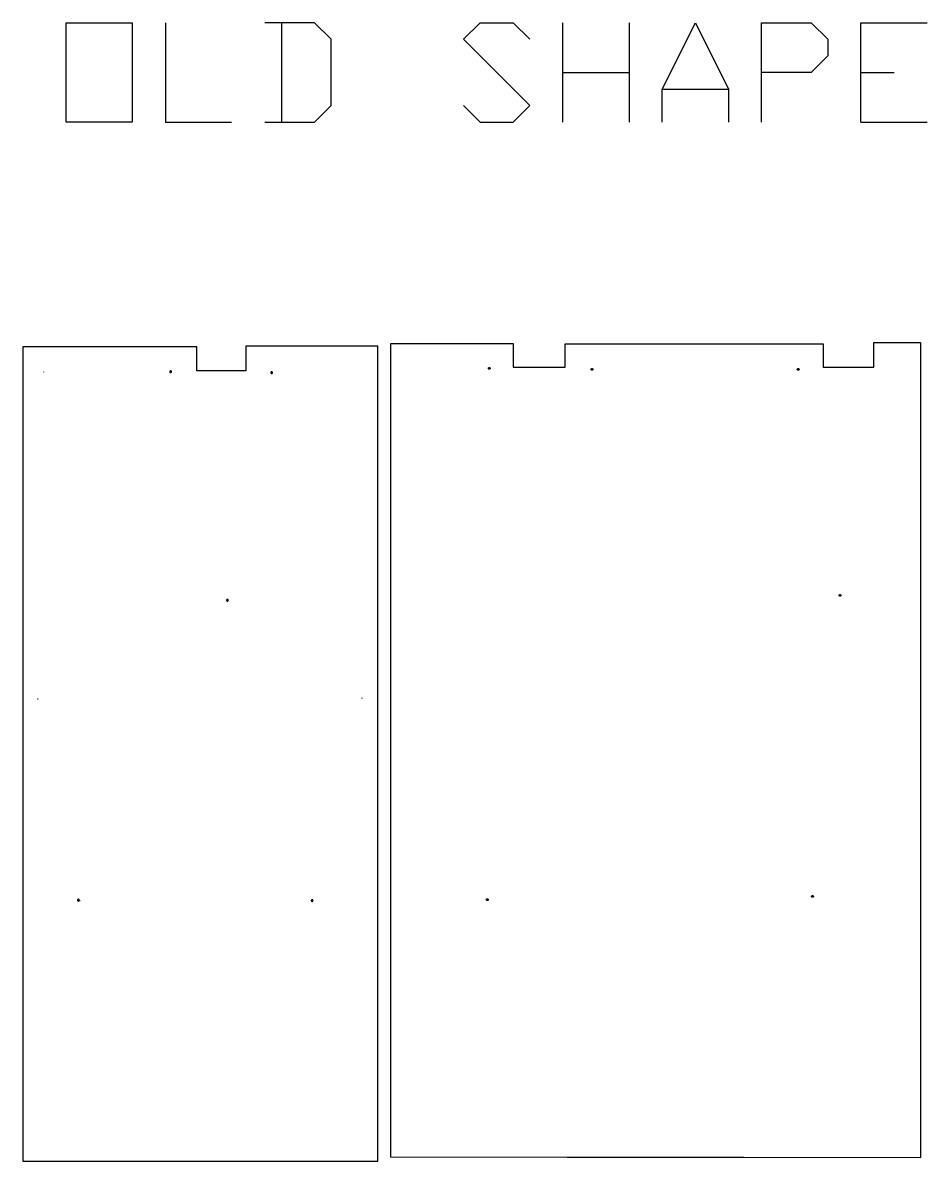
# Model space of a CAD drawing. Extents: x -1323 to 4106, y -2882 to 4656.
# Drawn here: x -1268 to 813, y 2037 to 4656 of the extents above; entities that cross this region are included whole.
import ezdxf

# ---------------------------------------------------------------- set-up
doc = ezdxf.new("R2010")
doc.units = 0
doc.layers.add('Default_Layer', color=1, linetype='CONTINUOUS')

msp = doc.modelspace()

# ---------------------------------------------------------------- linework, layer by layer
at = {"layer": 'Default_Layer'}
for points in [[(-1168.5, 4427.9), (-1168.5, 4656.5), (-1016.1, 4656.5), (-1016.1, 4427.9), (-1168.5, 4427.9)], [(-512.7, 2037.4), (-451.4, 2037.4), (-451.4, 2506.2), (-451.4, 2974.9), (-451.4, 3443.7), (-451.4, 3912.5), (-755, 3912.6), (-755, 3856.1), (-867.8, 3856.1), (-867.8, 3910.9), (-1268.1, 3910.9), (-1268.1, 3442.5), (-1268.1, 2974.2), (-1268.1, 2505.8), (-1268.1, 2037.4), (-890.4, 2037.4), (-512.7, 2037.4)], [(690.2, 3921), (796.9, 3921), (796.9, 3452.1), (796.9, 2983.1), (796.9, 2514.2), (796.9, 2045.2), (390.7, 2045.6), (-15.5, 2046), (-421.7, 2046.4), (-421.7, 2514.4), (-421.7, 2982.4), (-421.7, 3450.4), (-421.7, 3918.4), (-139.6, 3918.4), (-139.6, 3864.4), (-19.9, 3864.4), (-19.9, 3918.2), (276.6, 3918.2), (573.2, 3918.2), (573.2, 3863.8), (689.5, 3863.8), (690.2, 3921)], [(-928, 3855.6), (-928.2, 3855.6), (-928.4, 3855.6), (-928.6, 3855.5), (-928.7, 3855.5), (-928.9, 3855.4), (-929.1, 3855.3), (-929.2, 3855.2), (-929.4, 3855), (-929.5, 3854.9), (-929.6, 3854.7), (-929.7, 3854.6), (-929.8, 3854.4), (-929.9, 3854.2), (-929.9, 3854), (-930, 3853.8), (-930, 3853.6), (-930, 3853.4), (-929.9, 3853.2), (-929.9, 3853), (-929.8, 3852.8), (-929.7, 3852.7), (-929.6, 3852.5), (-929.5, 3852.3), (-929.4, 3852.2), (-929.2, 3852.1), (-929.1, 3852), (-928.9, 3851.9), (-928.7, 3851.8), (-928.6, 3851.7), (-928.4, 3851.7), (-928.2, 3851.6), (-928, 3851.6), (-927.8, 3851.6), (-927.6, 3851.7), (-927.4, 3851.7), (-927.2, 3851.8), (-927, 3851.9), (-926.8, 3852), (-926.7, 3852.1), (-926.5, 3852.2), (-926.4, 3852.3), (-926.3, 3852.5), (-926.2, 3852.7), (-926.1, 3852.8), (-926.1, 3853), (-926, 3853.2), (-926, 3853.4), (-926, 3853.6), (-926, 3853.8), (-926, 3854), (-926.1, 3854.2), (-926.1, 3854.4), (-926.2, 3854.6), (-926.3, 3854.7), (-926.4, 3854.9), (-926.5, 3855), (-926.7, 3855.2), (-926.8, 3855.3), (-927, 3855.4), (-927.2, 3855.5), (-927.4, 3855.5), (-927.6, 3855.6), (-927.8, 3855.6), (-928, 3855.6)], [(-695.6, 3853.6), (-695.8, 3853.6), (-696, 3853.6), (-696.2, 3853.5), (-696.4, 3853.4), (-696.6, 3853.4), (-696.7, 3853.3), (-696.9, 3853.1), (-697, 3853), (-697.2, 3852.9), (-697.3, 3852.7), (-697.4, 3852.6), (-697.5, 3852.4), (-697.5, 3852.2), (-697.6, 3852), (-697.6, 3851.8), (-697.6, 3851.6), (-697.6, 3851.4), (-697.6, 3851.2), (-697.5, 3851), (-697.5, 3850.8), (-697.4, 3850.6), (-697.3, 3850.5), (-697.2, 3850.3), (-697, 3850.2), (-696.9, 3850.1), (-696.7, 3849.9), (-696.6, 3849.8), (-696.4, 3849.8), (-696.2, 3849.7), (-696, 3849.6), (-695.8, 3849.6), (-695.6, 3849.6), (-695.4, 3849.6), (-695.2, 3849.6), (-695, 3849.7), (-694.8, 3849.8), (-694.7, 3849.8), (-694.5, 3849.9), (-694.3, 3850.1), (-694.2, 3850.2), (-694.1, 3850.3), (-694, 3850.5), (-693.9, 3850.6), (-693.8, 3850.8), (-693.7, 3851), (-693.7, 3851.2), (-693.6, 3851.4), (-693.6, 3851.6), (-693.6, 3851.8), (-693.7, 3852), (-693.7, 3852.2), (-693.8, 3852.4), (-693.9, 3852.6), (-694, 3852.7), (-694.1, 3852.9), (-694.2, 3853), (-694.3, 3853.1), (-694.5, 3853.3), (-694.7, 3853.4), (-694.8, 3853.4), (-695, 3853.5), (-695.2, 3853.6), (-695.4, 3853.6), (-695.6, 3853.6)], [(-194.8, 3859.2), (-195, 3859.3), (-195.2, 3859.3), (-195.4, 3859.3), (-195.5, 3859.4), (-195.7, 3859.5), (-195.9, 3859.6), (-196, 3859.7), (-196.2, 3859.8), (-196.3, 3860), (-196.4, 3860.1), (-196.5, 3860.3), (-196.6, 3860.5), (-196.7, 3860.7), (-196.7, 3860.8), (-196.8, 3861), (-196.8, 3861.2), (-196.8, 3861.4), (-196.7, 3861.6), (-196.7, 3861.8), (-196.6, 3862), (-196.5, 3862.2), (-196.4, 3862.4), (-196.3, 3862.5), (-196.2, 3862.7), (-196, 3862.8), (-195.9, 3862.9), (-195.7, 3863), (-195.5, 3863.1), (-195.4, 3863.2), (-195.2, 3863.2), (-195, 3863.2), (-194.8, 3863.2), (-194.6, 3863.2), (-194.4, 3863.2), (-194.2, 3863.2), (-194, 3863.1), (-193.8, 3863), (-193.6, 3862.9), (-193.5, 3862.8), (-193.3, 3862.7), (-193.2, 3862.5), (-193.1, 3862.4), (-193, 3862.2), (-192.9, 3862), (-192.9, 3861.8), (-192.8, 3861.6), (-192.8, 3861.4), (-192.8, 3861.2), (-192.8, 3861), (-192.8, 3860.8), (-192.9, 3860.7), (-192.9, 3860.5), (-193, 3860.3), (-193.1, 3860.1), (-193.2, 3860), (-193.3, 3859.8), (-193.5, 3859.7), (-193.6, 3859.6), (-193.8, 3859.5), (-194, 3859.4), (-194.2, 3859.3), (-194.4, 3859.3), (-194.6, 3859.3), (-194.8, 3859.2)], [(41.4, 3857.2), (41.2, 3857.3), (41, 3857.3), (40.8, 3857.3), (40.7, 3857.4), (40.5, 3857.5), (40.3, 3857.6), (40.2, 3857.7), (40, 3857.8), (39.9, 3858), (39.8, 3858.1), (39.7, 3858.3), (39.6, 3858.5), (39.5, 3858.7), (39.5, 3858.8), (39.4, 3859), (39.4, 3859.2), (39.4, 3859.4), (39.5, 3859.6), (39.5, 3859.8), (39.6, 3860), (39.7, 3860.2), (39.8, 3860.4), (39.9, 3860.5), (40, 3860.7), (40.2, 3860.8), (40.3, 3860.9), (40.5, 3861), (40.7, 3861.1), (40.8, 3861.2), (41, 3861.2), (41.2, 3861.2), (41.4, 3861.2), (41.6, 3861.2), (41.8, 3861.2), (42, 3861.2), (42.2, 3861.1), (42.4, 3861), (42.6, 3860.9), (42.7, 3860.8), (42.9, 3860.7), (43, 3860.5), (43.1, 3860.4), (43.2, 3860.2), (43.3, 3860), (43.3, 3859.8), (43.4, 3859.6), (43.4, 3859.4), (43.4, 3859.2), (43.4, 3859), (43.4, 3858.8), (43.3, 3858.7), (43.3, 3858.5), (43.2, 3858.3), (43.1, 3858.1), (43, 3858), (42.9, 3857.8), (42.7, 3857.7), (42.6, 3857.6), (42.4, 3857.5), (42.2, 3857.4), (42, 3857.3), (41.8, 3857.3), (41.6, 3857.3), (41.4, 3857.2)], [(515.8, 3857.1), (515.6, 3857.2), (515.4, 3857.2), (515.2, 3857.2), (515, 3857.3), (514.8, 3857.4), (514.7, 3857.5), (514.5, 3857.6), (514.4, 3857.7), (514.2, 3857.9), (514.1, 3858), (514, 3858.2), (513.9, 3858.4), (513.9, 3858.6), (513.8, 3858.7), (513.8, 3858.9), (513.8, 3859.1), (513.8, 3859.3), (513.8, 3859.5), (513.9, 3859.7), (513.9, 3859.9), (514, 3860.1), (514.1, 3860.3), (514.2, 3860.4), (514.4, 3860.6), (514.5, 3860.7), (514.7, 3860.8), (514.8, 3860.9), (515, 3861), (515.2, 3861.1), (515.4, 3861.1), (515.6, 3861.1), (515.8, 3861.1), (516, 3861.1), (516.2, 3861.1), (516.4, 3861.1), (516.6, 3861), (516.7, 3860.9), (516.9, 3860.8), (517, 3860.7), (517.2, 3860.6), (517.3, 3860.4), (517.4, 3860.3), (517.5, 3860.1), (517.6, 3859.9), (517.7, 3859.7), (517.7, 3859.5), (517.8, 3859.3), (517.8, 3859.1), (517.8, 3858.9), (517.7, 3858.7), (517.7, 3858.6), (517.6, 3858.4), (517.5, 3858.2), (517.4, 3858), (517.3, 3857.9), (517.2, 3857.7), (517, 3857.6), (516.9, 3857.5), (516.7, 3857.4), (516.6, 3857.3), (516.4, 3857.2), (516.2, 3857.2), (516, 3857.2), (515.8, 3857.1)], [(-797.4, 3330), (-797.6, 3330), (-797.8, 3330), (-798, 3329.9), (-798.2, 3329.9), (-798.3, 3329.8), (-798.5, 3329.7), (-798.7, 3329.6), (-798.8, 3329.4), (-798.9, 3329.3), (-799.1, 3329.2), (-799.2, 3329), (-799.2, 3328.8), (-799.3, 3328.6), (-799.4, 3328.4), (-799.4, 3328.2), (-799.4, 3328), (-799.4, 3327.8), (-799.4, 3327.6), (-799.3, 3327.4), (-799.2, 3327.3), (-799.2, 3327.1), (-799.1, 3326.9), (-798.9, 3326.8), (-798.8, 3326.6), (-798.7, 3326.5), (-798.5, 3326.4), (-798.3, 3326.3), (-798.2, 3326.2), (-798, 3326.1), (-797.8, 3326.1), (-797.6, 3326), (-797.4, 3326), (-797.2, 3326), (-797, 3326.1), (-796.8, 3326.1), (-796.6, 3326.2), (-796.4, 3326.3), (-796.3, 3326.4), (-796.1, 3326.5), (-796, 3326.6), (-795.8, 3326.8), (-795.7, 3326.9), (-795.6, 3327.1), (-795.5, 3327.3), (-795.5, 3327.4), (-795.4, 3327.6), (-795.4, 3327.8), (-795.4, 3328), (-795.4, 3328.2), (-795.4, 3328.4), (-795.5, 3328.6), (-795.5, 3328.8), (-795.6, 3329), (-795.7, 3329.2), (-795.8, 3329.3), (-796, 3329.4), (-796.1, 3329.6), (-796.3, 3329.7), (-796.4, 3329.8), (-796.6, 3329.9), (-796.8, 3329.9), (-797, 3330), (-797.2, 3330), (-797.4, 3330)], [(612.1, 3337.1), (611.9, 3337.2), (611.7, 3337.2), (611.5, 3337.2), (611.3, 3337.3), (611.1, 3337.4), (611, 3337.5), (610.8, 3337.6), (610.7, 3337.7), (610.6, 3337.9), (610.4, 3338), (610.3, 3338.2), (610.3, 3338.4), (610.2, 3338.6), (610.1, 3338.7), (610.1, 3338.9), (610.1, 3339.1), (610.1, 3339.3), (610.1, 3339.5), (610.2, 3339.7), (610.3, 3339.9), (610.3, 3340.1), (610.4, 3340.3), (610.6, 3340.4), (610.7, 3340.6), (610.8, 3340.7), (611, 3340.8), (611.1, 3340.9), (611.3, 3341), (611.5, 3341.1), (611.7, 3341.1), (611.9, 3341.1), (612.1, 3341.1), (612.3, 3341.1), (612.5, 3341.1), (612.7, 3341.1), (612.9, 3341), (613, 3340.9), (613.2, 3340.8), (613.4, 3340.7), (613.5, 3340.6), (613.6, 3340.4), (613.8, 3340.3), (613.9, 3340.1), (613.9, 3339.9), (614, 3339.7), (614.1, 3339.5), (614.1, 3339.3), (614.1, 3339.1), (614.1, 3338.9), (614.1, 3338.7), (614, 3338.6), (613.9, 3338.4), (613.9, 3338.2), (613.8, 3338), (613.6, 3337.9), (613.5, 3337.7), (613.4, 3337.6), (613.2, 3337.5), (613, 3337.4), (612.9, 3337.3), (612.7, 3337.2), (612.5, 3337.2), (612.3, 3337.2), (612.1, 3337.1)], [(548.7, 2644.7), (548.5, 2644.7), (548.3, 2644.7), (548.1, 2644.8), (547.9, 2644.8), (547.7, 2644.9), (547.6, 2645), (547.4, 2645.1), (547.3, 2645.3), (547.1, 2645.4), (547, 2645.6), (546.9, 2645.7), (546.8, 2645.9), (546.8, 2646.1), (546.7, 2646.3), (546.7, 2646.5), (546.7, 2646.7), (546.7, 2646.9), (546.7, 2647.1), (546.8, 2647.3), (546.8, 2647.5), (546.9, 2647.6), (547, 2647.8), (547.1, 2648), (547.3, 2648.1), (547.4, 2648.2), (547.6, 2648.3), (547.7, 2648.4), (547.9, 2648.5), (548.1, 2648.6), (548.3, 2648.6), (548.5, 2648.7), (548.7, 2648.7), (548.9, 2648.7), (549.1, 2648.6), (549.3, 2648.6), (549.5, 2648.5), (549.6, 2648.4), (549.8, 2648.3), (550, 2648.2), (550.1, 2648.1), (550.2, 2648), (550.3, 2647.8), (550.4, 2647.6), (550.5, 2647.5), (550.6, 2647.3), (550.6, 2647.1), (550.7, 2646.9), (550.7, 2646.7), (550.7, 2646.5), (550.6, 2646.3), (550.6, 2646.1), (550.5, 2645.9), (550.4, 2645.7), (550.3, 2645.6), (550.2, 2645.4), (550.1, 2645.3), (550, 2645.1), (549.8, 2645), (549.6, 2644.9), (549.5, 2644.8), (549.3, 2644.8), (549.1, 2644.7), (548.9, 2644.7), (548.7, 2644.7)], [(-1140.1, 2639.9), (-1140.3, 2639.9), (-1140.5, 2639.9), (-1140.7, 2639.9), (-1140.9, 2639.8), (-1141.1, 2639.7), (-1141.3, 2639.6), (-1141.4, 2639.5), (-1141.6, 2639.4), (-1141.7, 2639.2), (-1141.8, 2639.1), (-1141.9, 2638.9), (-1142, 2638.7), (-1142.1, 2638.5), (-1142.1, 2638.3), (-1142.1, 2638.2), (-1142.1, 2637.9), (-1142.1, 2637.7), (-1142.1, 2637.5), (-1142.1, 2637.4), (-1142, 2637.2), (-1141.9, 2637), (-1141.8, 2636.8), (-1141.7, 2636.7), (-1141.6, 2636.5), (-1141.4, 2636.4), (-1141.3, 2636.3), (-1141.1, 2636.2), (-1140.9, 2636.1), (-1140.7, 2636), (-1140.5, 2636), (-1140.3, 2636), (-1140.1, 2635.9), (-1139.9, 2636), (-1139.7, 2636), (-1139.5, 2636), (-1139.4, 2636.1), (-1139.2, 2636.2), (-1139, 2636.3), (-1138.9, 2636.4), (-1138.7, 2636.5), (-1138.6, 2636.7), (-1138.5, 2636.8), (-1138.4, 2637), (-1138.3, 2637.2), (-1138.2, 2637.4), (-1138.2, 2637.5), (-1138.2, 2637.7), (-1138.1, 2637.9), (-1138.2, 2638.2), (-1138.2, 2638.3), (-1138.2, 2638.5), (-1138.3, 2638.7), (-1138.4, 2638.9), (-1138.5, 2639.1), (-1138.6, 2639.2), (-1138.7, 2639.4), (-1138.9, 2639.5), (-1139, 2639.6), (-1139.2, 2639.7), (-1139.4, 2639.8), (-1139.5, 2639.9), (-1139.7, 2639.9), (-1139.9, 2639.9), (-1140.1, 2639.9)], [(-602.3, 2638.9), (-602.5, 2638.9), (-602.7, 2638.9), (-602.9, 2638.9), (-603.1, 2638.8), (-603.3, 2638.7), (-603.5, 2638.6), (-603.6, 2638.5), (-603.8, 2638.4), (-603.9, 2638.2), (-604, 2638.1), (-604.1, 2637.9), (-604.2, 2637.7), (-604.3, 2637.5), (-604.3, 2637.3), (-604.3, 2637.1), (-604.3, 2636.9), (-604.3, 2636.7), (-604.3, 2636.5), (-604.3, 2636.3), (-604.2, 2636.2), (-604.1, 2636), (-604, 2635.8), (-603.9, 2635.7), (-603.8, 2635.5), (-603.6, 2635.4), (-603.5, 2635.3), (-603.3, 2635.2), (-603.1, 2635.1), (-602.9, 2635), (-602.7, 2635), (-602.5, 2635), (-602.3, 2634.9), (-602.1, 2635), (-601.9, 2635), (-601.7, 2635), (-601.6, 2635.1), (-601.4, 2635.2), (-601.2, 2635.3), (-601.1, 2635.4), (-600.9, 2635.5), (-600.8, 2635.7), (-600.7, 2635.8), (-600.6, 2636), (-600.5, 2636.2), (-600.4, 2636.3), (-600.4, 2636.5), (-600.4, 2636.7), (-600.3, 2636.9), (-600.4, 2637.1), (-600.4, 2637.3), (-600.4, 2637.5), (-600.5, 2637.7), (-600.6, 2637.9), (-600.7, 2638.1), (-600.8, 2638.2), (-600.9, 2638.4), (-601.1, 2638.5), (-601.2, 2638.6), (-601.4, 2638.7), (-601.6, 2638.8), (-601.7, 2638.9), (-601.9, 2638.9), (-602.1, 2638.9), (-602.3, 2638.9)], [(-199.4, 2637.2), (-199.7, 2637.3), (-199.9, 2637.3), (-200, 2637.3), (-200.2, 2637.4), (-200.4, 2637.5), (-200.6, 2637.6), (-200.7, 2637.7), (-200.9, 2637.8), (-201, 2638), (-201.1, 2638.1), (-201.2, 2638.3), (-201.3, 2638.5), (-201.4, 2638.7), (-201.4, 2638.8), (-201.4, 2639), (-201.4, 2639.2), (-201.4, 2639.5), (-201.4, 2639.6), (-201.4, 2639.8), (-201.3, 2640), (-201.2, 2640.2), (-201.1, 2640.4), (-201, 2640.5), (-200.9, 2640.7), (-200.7, 2640.8), (-200.6, 2640.9), (-200.4, 2641), (-200.2, 2641.1), (-200, 2641.2), (-199.9, 2641.2), (-199.7, 2641.2), (-199.4, 2641.2), (-199.2, 2641.2), (-199, 2641.2), (-198.9, 2641.2), (-198.7, 2641.1), (-198.5, 2641), (-198.3, 2640.9), (-198.2, 2640.8), (-198, 2640.7), (-197.9, 2640.5), (-197.8, 2640.4), (-197.7, 2640.2), (-197.6, 2640), (-197.5, 2639.8), (-197.5, 2639.6), (-197.5, 2639.5), (-197.4, 2639.2), (-197.5, 2639), (-197.5, 2638.8), (-197.5, 2638.7), (-197.6, 2638.5), (-197.7, 2638.3), (-197.8, 2638.1), (-197.9, 2638), (-198, 2637.8), (-198.2, 2637.7), (-198.3, 2637.6), (-198.5, 2637.5), (-198.7, 2637.4), (-198.9, 2637.3), (-199, 2637.3), (-199.2, 2637.3), (-199.4, 2637.2)]]:
    msp.add_lwpolyline(points, close=True, dxfattribs=at)
for points in [[(-939.9, 4656.5), (-939.9, 4427.9), (-787.5, 4427.9)], [(-711.3, 4427.9), (-597, 4427.9), (-558.9, 4466), (-558.9, 4618.4), (-597, 4656.5), (-711.3, 4656.5)], [(-673.2, 4656.5), (-673.2, 4427.9)], [(-254.1, 4466), (-216, 4427.9), (-139.8, 4427.9), (-101.7, 4466), (-254.1, 4618.4), (-216, 4656.5), (-139.8, 4656.5), (-101.7, 4618.4)], [(-25.5, 4427.9), (-25.5, 4656.5)], [(126.9, 4656.5), (126.9, 4427.9)], [(203.1, 4427.9), (203.1, 4504.1), (279.3, 4656.5), (355.5, 4504.1), (355.5, 4427.9)], [(431.7, 4427.9), (431.7, 4656.5), (546, 4656.5), (584.1, 4618.4), (584.1, 4580.3), (546, 4542.2), (431.7, 4542.2)], [(660.3, 4427.9), (660.3, 4656.5), (812.7, 4656.5)], [(-25.5, 4542.2), (126.9, 4542.2)], [(660.3, 4542.2), (736.5, 4542.2)], [(203.1, 4504.1), (355.5, 4504.1)], [(660.3, 4427.9), (812.7, 4427.9)], [(-1220.6, 3853.6), (-1220.6, 3852.7)], [(-1234.4, 3101.1), (-1233, 3101.1)], [(-487.5, 3101.9), (-487.5, 3103.2)], [(-1135.8, 2636.4), (-1137.1, 2636.4)]]:
    msp.add_lwpolyline(points, dxfattribs=at)

doc.saveas('drawing.dxf')
